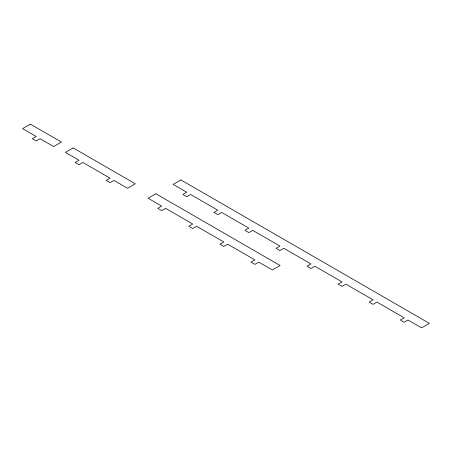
<?xml version="1.0" encoding="UTF-8"?>
<svg xmlns="http://www.w3.org/2000/svg" width="452" height="452" viewBox="0 0 452 452"><rect width="100%" height="100%" fill="white"/><g stroke="black" fill="none" stroke-linecap="round" stroke-linejoin="round"><path stroke-width="0.68" d="M30.363 124.13L22.6 128.617L36.188 136.459L32.307 138.702L36.188 140.945L40.07 138.702L53.664 146.55L61.427 142.064L30.363 124.13M73.184 147.917L65.416 152.403L79.004 160.245L75.122 162.488L79.004 164.731L82.891 162.488L110.068 178.178L106.186 180.421L110.068 182.664L113.949 180.421L127.543 188.269L135.306 183.783L73.184 147.917M155.861 193.767L148.092 198.247L161.686 206.095L157.799 208.338L161.686 210.575L165.568 208.338L192.744 224.028L188.863 226.271L192.744 228.509L196.631 226.271L223.808 241.961L219.926 244.204L223.808 246.442L227.689 244.204L254.871 259.894L250.99 262.137L254.871 264.38L258.753 262.137L272.341 269.98L280.11 265.499L155.861 193.767M180.902 179.919L173.139 184.399L186.727 192.247L182.845 194.49L186.727 196.733L190.608 194.49L217.791 210.18L213.909 212.423L217.791 214.666L221.672 212.423L248.854 228.113L244.967 230.356L248.854 232.599L252.736 230.356L279.912 246.046L276.031 248.289L279.912 250.532L283.799 248.289L310.976 263.979L307.094 266.222L310.976 268.465L314.858 266.222L342.04 281.912L338.158 284.155L342.04 286.398L345.921 284.155L373.098 299.846L369.216 302.089L373.098 304.332L376.985 302.089L404.161 317.784L400.28 320.022L404.161 322.265L408.043 320.022L421.637 327.869L429.4 323.383L180.902 179.919"/></g></svg>
